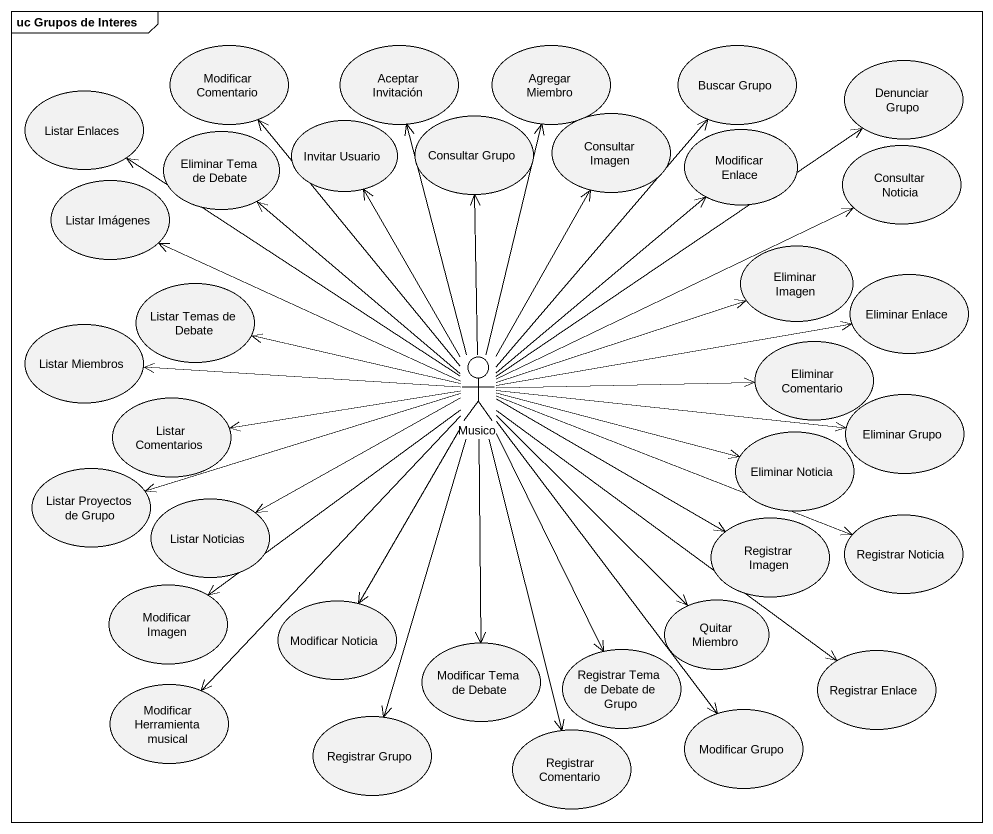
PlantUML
@startuml
mainframe uc Grupos de Interes
usecase "Modificar Comentario" as Modificar_Comentario
usecase "Aceptar Invitación" as Aceptar_Invitación
usecase "Agregar Miembro" as Agregar_Miembro
usecase "Buscar Grupo" as Buscar_Grupo
usecase "Denunciar Grupo" as Denunciar_Grupo
usecase "Listar Enlaces" as Listar_Enlaces
usecase "Invitar Usuario" as Invitar_Usuario
usecase "Consultar Grupo" as Consultar_Grupo
usecase "Consultar Imagen" as Consultar_Imagen
usecase "Eliminar Tema de Debate" as Eliminar_Tema_de_Debate
usecase "Modificar Enlace" as Modificar_Enlace
usecase "Consultar Noticia" as Consultar_Noticia
usecase "Listar Imágenes" as Listar_Imágenes
usecase "Eliminar Imagen" as Eliminar_Imagen
usecase "Eliminar Enlace" as Eliminar_Enlace
usecase "Listar Miembros" as Listar_Miembros
usecase "Listar Temas de Debate" as Listar_Temas_de_Debate
actor Musico
usecase "Eliminar Comentario" as Eliminar_Comentario
usecase "Listar Comentarios" as Listar_Comentarios
usecase "Eliminar Grupo" as Eliminar_Grupo
usecase "Listar Proyectos de Grupo" as Listar_Proyectos_de_Grupo
usecase "Eliminar Noticia" as Eliminar_Noticia
usecase "Listar Noticias" as Listar_Noticias
usecase "Registrar Imagen" as Registrar_Imagen
usecase "Registrar Noticia" as Registrar_Noticia
usecase "Modificar Imagen" as Modificar_Imagen
usecase "Modificar Noticia" as Modificar_Noticia
usecase "Quitar Miembro" as Quitar_Miembro
usecase "Modificar Tema de Debate" as Modificar_Tema_de_Debate
usecase "Registrar Tema de Debate de Grupo" as Registrar_Tema_de_Debate_de
usecase "Registrar Enlace" as Registrar_Enlace
usecase "Modificar Herramienta musical" as Modificar_Herramienta
usecase "Registrar Grupo" as Registrar_Grupo
usecase "Registrar Comentario" as Registrar_Comentario
usecase "Modificar Grupo" as Modificar_Grupo
Musico -up-> Modificar_Comentario
Musico -up-> Aceptar_Invitación
Musico -up-> Agregar_Miembro
Musico -up-> Buscar_Grupo
Musico -up-> Denunciar_Grupo
Musico -up-> Listar_Enlaces
Musico -up-> Invitar_Usuario
Musico -up-> Consultar_Grupo
Musico -up-> Consultar_Imagen
Musico -up-> Eliminar_Tema_de_Debate
Musico -up-> Modificar_Enlace
Musico -right-> Consultar_Noticia
Musico -left-> Listar_Imágenes
Musico -right-> Eliminar_Imagen
Musico -right-> Eliminar_Enlace
Musico -left-> Listar_Miembros
Musico -left-> Listar_Temas_de_Debate
Musico -right-> Eliminar_Comentario
Musico -left-> Listar_Comentarios
Musico -right-> Eliminar_Grupo
Musico -left-> Listar_Proyectos_de_Grupo
Musico -right-> Eliminar_Noticia
Musico -left-> Listar_Noticias
Musico -right-> Registrar_Imagen
Musico -right-> Registrar_Noticia
Musico --> Modificar_Imagen
Musico --> Modificar_Noticia
Musico --> Quitar_Miembro
Musico --> Modificar_Tema_de_Debate
Musico --> Registrar_Tema_de_Debate_de
Musico --> Registrar_Enlace
Musico --> Modificar_Herramienta
Musico --> Registrar_Grupo
Musico --> Registrar_Comentario
Musico --> Modificar_Grupo
@enduml
